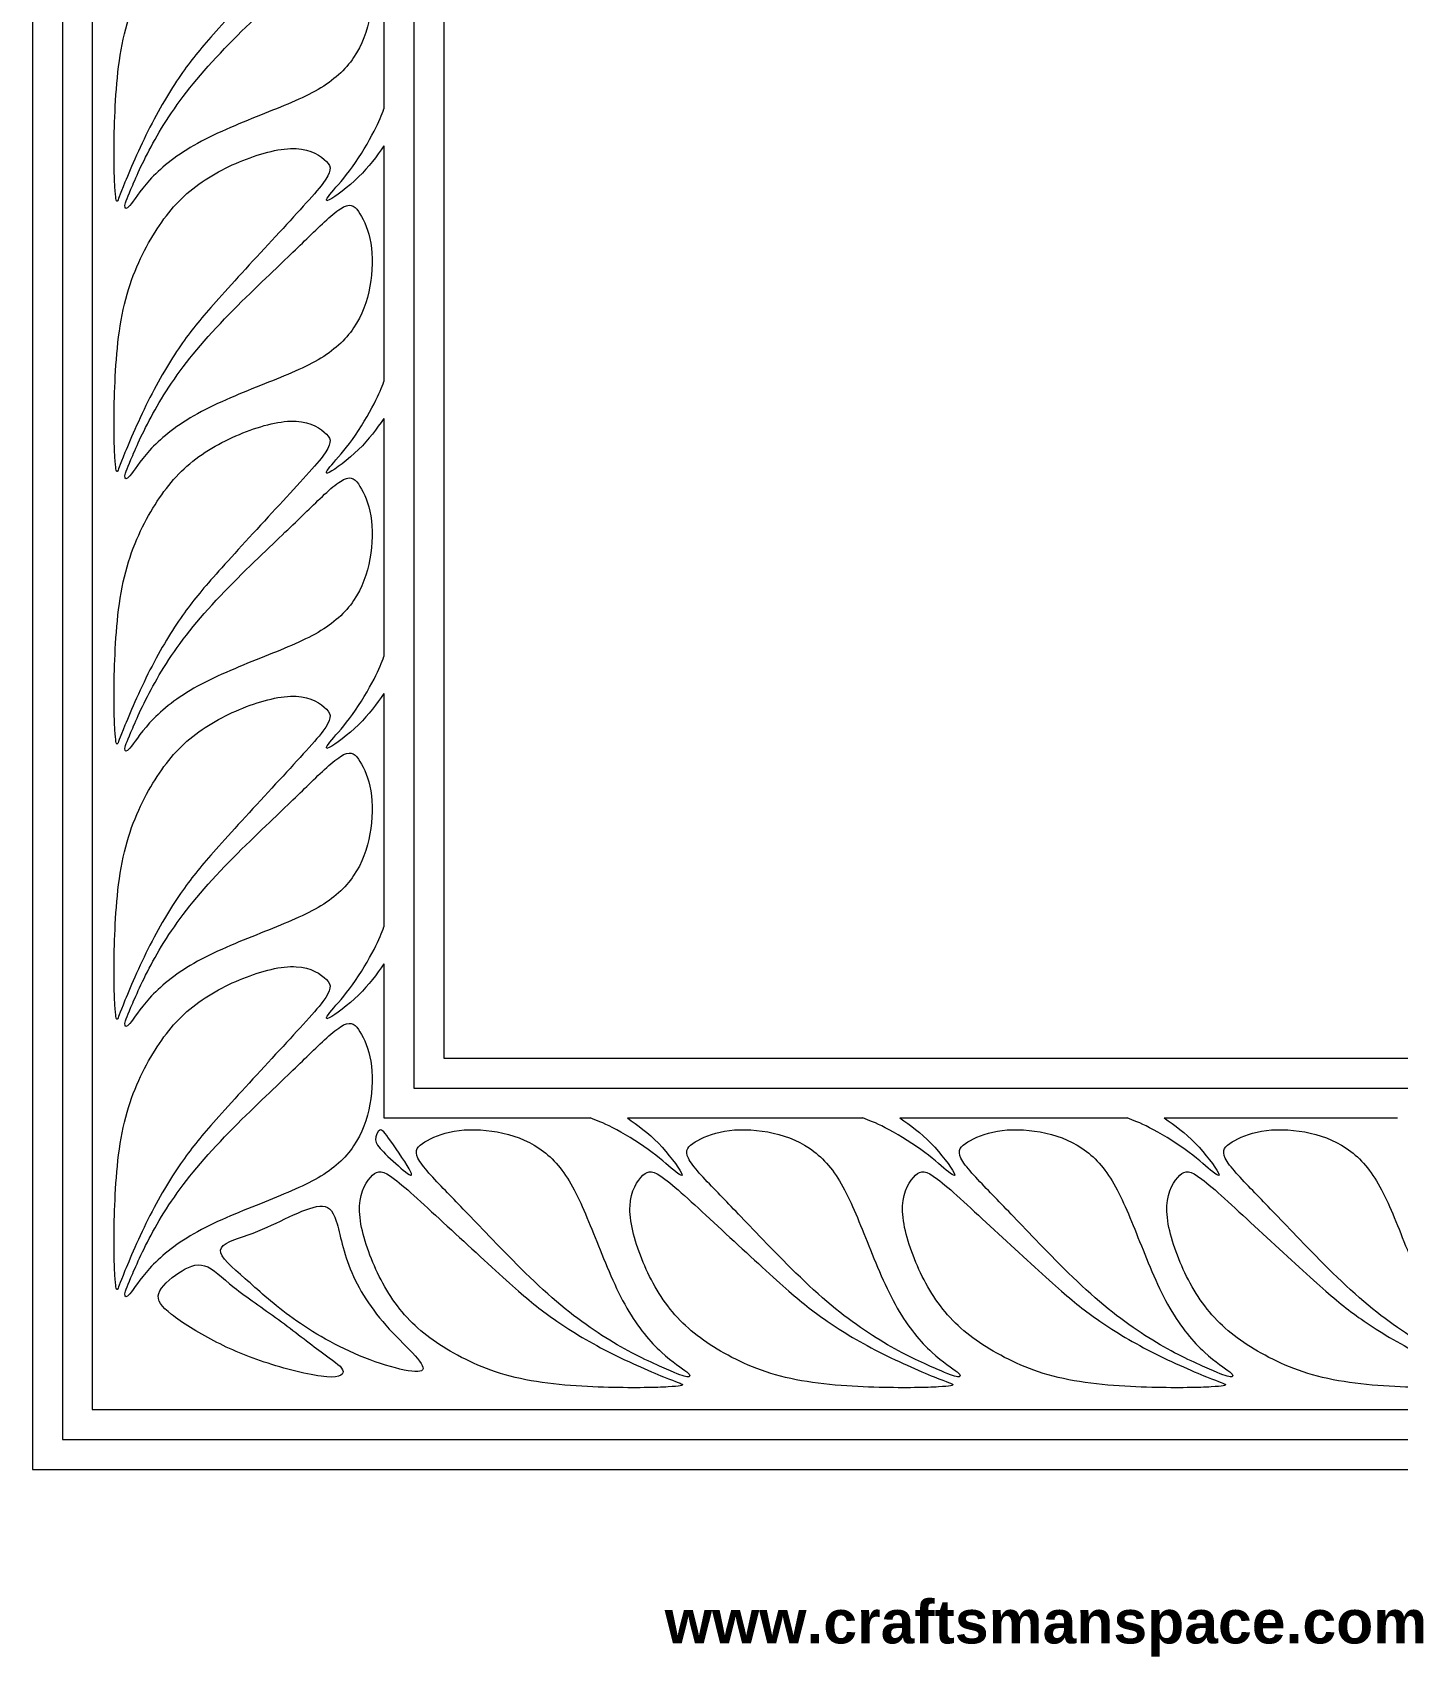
# Model space of a CAD drawing. Header units: millimetres. Extents: x -96 to 96, y -17 to 258.
# Drawn here: x -96.2 to 29.5, y -17 to 132.5 of the extents above; entities that cross this region are included whole.
import ezdxf

# ---------------------------------------------------------------- set-up
doc = ezdxf.new("R2010")
doc.units = ezdxf.units.MM
doc.header["$MEASUREMENT"] = 0
doc.layers.add('Layer 1', color=7, linetype='Continuous')

msp = doc.modelspace()

# ---------------------------------------------------------------- linework, layer by layer
at = {"layer": 'Layer 1', "lineweight": 20}
for points in [[(-96.15, 0.21), (95.84, 0.21), (95.84, 257.76), (-96.15, 257.76), (-96.15, 0.21)], [(-93.4, 2.96), (93.09, 2.96), (93.09, 255.01), (-93.4, 255.01), (-93.4, 2.96)], [(-90.65, 5.72), (90.34, 5.72), (90.34, 252.25), (-90.65, 252.25), (-90.65, 5.72)], [(-61.05, 35.31), (60.74, 35.31), (60.74, 222.66), (-61.05, 222.66), (-61.05, 35.31)], [(-58.3, 38.06), (57.99, 38.06), (57.99, 219.91), (-58.3, 219.91), (-58.3, 38.06)]]:
    msp.add_lwpolyline(points, close=True, dxfattribs=at)
for points, knots in [([(-79, 132.9), (-77.59, 134.47), (-75.6, 136.65), (-73.77, 138.62), (-73.77, 138.62), (-71.94, 140.6), (-70.26, 142.39), (-69.43, 143.49), (-69.43, 143.49), (-68.6, 144.58), (-68.61, 145), (-69.09, 145.51), (-69.09, 145.51), (-69.57, 146.02), (-70.52, 146.62), (-71.88, 146.7), (-71.88, 146.7), (-73.25, 146.77), (-75.03, 146.31), (-76.78, 145.61), (-76.78, 145.61), (-78.53, 144.91), (-80.24, 143.98), (-81.67, 142.78), (-81.67, 142.78), (-83.09, 141.59), (-84.23, 140.13), (-85.27, 138.35), (-85.27, 138.35), (-86.31, 136.57), (-87.24, 134.47), (-87.8, 131.89), (-87.8, 131.89), (-88.36, 129.31), (-88.54, 126.25), (-88.61, 123.77), (-88.61, 123.77), (-88.68, 121.29), (-88.63, 119.38), (-88.57, 118.29), (-88.57, 118.29), (-88.51, 117.2), (-88.43, 116.92), (-88.35, 116.97), (-88.35, 116.97), (-88.26, 117.03), (-88.17, 117.42), (-87.64, 118.72), (-87.64, 118.72), (-87.11, 120.01), (-86.15, 122.22), (-85.15, 124.15), (-85.15, 124.15), (-84.15, 126.08), (-83.1, 127.74), (-82.17, 129.05), (-82.17, 129.05), (-81.23, 130.36), (-80.41, 131.33), (-79, 132.9)], [0, 0, 0, 0, 0.0625, 0.0625, 0.0625, 0.0625, 0.125, 0.125, 0.125, 0.125, 0.1875, 0.1875, 0.1875, 0.1875, 0.25, 0.25, 0.25, 0.25, 0.3125, 0.3125, 0.3125, 0.3125, 0.375, 0.375, 0.375, 0.375, 0.4375, 0.4375, 0.4375, 0.4375, 0.5, 0.5, 0.5, 0.5, 0.5625, 0.5625, 0.5625, 0.5625, 0.625, 0.625, 0.625, 0.625, 0.6875, 0.6875, 0.6875, 0.6875, 0.75, 0.75, 0.75, 0.75, 0.8125, 0.8125, 0.8125, 0.8125, 0.875, 0.875, 0.875, 0.875, 1, 1, 1, 1]), ([(-74.35, 135.08), (-76.08, 133.43), (-78.47, 131.13), (-80.35, 128.98), (-80.35, 128.98), (-82.24, 126.82), (-83.63, 124.81), (-84.68, 122.98), (-84.68, 122.98), (-85.74, 121.16), (-86.47, 119.52), (-86.93, 118.44), (-86.93, 118.44), (-87.4, 117.37), (-87.61, 116.86), (-87.64, 116.56), (-87.64, 116.56), (-87.67, 116.26), (-87.52, 116.18), (-87.18, 116.58), (-87.18, 116.58), (-86.84, 116.99), (-86.31, 117.89), (-85.37, 118.91), (-85.37, 118.91), (-84.44, 119.93), (-83.1, 121.07), (-81.3, 122.1), (-81.3, 122.1), (-79.5, 123.13), (-77.23, 124.06), (-75.18, 124.88), (-75.18, 124.88), (-73.14, 125.7), (-71.32, 126.41), (-69.87, 127.25), (-69.87, 127.25), (-68.43, 128.09), (-67.36, 129.05), (-66.59, 130.19), (-66.59, 130.19), (-65.82, 131.33), (-65.34, 132.65), (-65.09, 134.02), (-65.09, 134.02), (-64.85, 135.39), (-64.82, 136.82), (-65.02, 137.98), (-65.02, 137.98), (-65.21, 139.15), (-65.62, 140.06), (-66.01, 140.69), (-66.01, 140.69), (-66.4, 141.33), (-66.76, 141.7), (-67.51, 141.33), (-67.51, 141.33), (-68.26, 140.95), (-69.4, 139.85), (-70.49, 138.79), (-70.49, 138.79), (-71.58, 137.74), (-72.63, 136.73), (-74.35, 135.08)], [0, 0, 0, 0, 0.058824, 0.058824, 0.058824, 0.058824, 0.117647, 0.117647, 0.117647, 0.117647, 0.176471, 0.176471, 0.176471, 0.176471, 0.235294, 0.235294, 0.235294, 0.235294, 0.294118, 0.294118, 0.294118, 0.294118, 0.352941, 0.352941, 0.352941, 0.352941, 0.411765, 0.411765, 0.411765, 0.411765, 0.470588, 0.470588, 0.470588, 0.470588, 0.529412, 0.529412, 0.529412, 0.529412, 0.588235, 0.588235, 0.588235, 0.588235, 0.647059, 0.647059, 0.647059, 0.647059, 0.705882, 0.705882, 0.705882, 0.705882, 0.764706, 0.764706, 0.764706, 0.764706, 0.823529, 0.823529, 0.823529, 0.823529, 0.882353, 0.882353, 0.882353, 0.882353, 1, 1, 1, 1]), ([(-63.81, 122.05), (-64.49, 121.09), (-65.17, 120.13), (-66.13, 119.2), (-66.13, 119.2), (-67.09, 118.26), (-68.33, 117.35), (-68.83, 117.09), (-68.83, 117.09), (-69.33, 116.83), (-69.08, 117.22), (-68.61, 117.79), (-68.61, 117.79), (-68.14, 118.36), (-67.43, 119.11), (-66.7, 120.14), (-66.7, 120.14), (-65.96, 121.16), (-65.2, 122.46), (-64.71, 123.4), (-64.71, 123.4), (-64.22, 124.33), (-64.02, 124.9), (-63.81, 125.47)], [0, 0, 0, 0, 0.142857, 0.142857, 0.142857, 0.142857, 0.285714, 0.285714, 0.285714, 0.285714, 0.428571, 0.428571, 0.428571, 0.428571, 0.571429, 0.571429, 0.571429, 0.571429, 0.714286, 0.714286, 0.714286, 0.714286, 1, 1, 1, 1]), ([(-79, 108.01), (-77.59, 109.58), (-75.6, 111.76), (-73.77, 113.73), (-73.77, 113.73), (-71.94, 115.71), (-70.26, 117.5), (-69.43, 118.6), (-69.43, 118.6), (-68.6, 119.69), (-68.61, 120.11), (-69.09, 120.62), (-69.09, 120.62), (-69.57, 121.13), (-70.52, 121.73), (-71.88, 121.81), (-71.88, 121.81), (-73.25, 121.88), (-75.03, 121.42), (-76.78, 120.72), (-76.78, 120.72), (-78.53, 120.02), (-80.24, 119.09), (-81.67, 117.89), (-81.67, 117.89), (-83.09, 116.7), (-84.23, 115.24), (-85.27, 113.46), (-85.27, 113.46), (-86.31, 111.68), (-87.24, 109.58), (-87.8, 107), (-87.8, 107), (-88.36, 104.42), (-88.54, 101.36), (-88.61, 98.88), (-88.61, 98.88), (-88.68, 96.4), (-88.63, 94.49), (-88.57, 93.4), (-88.57, 93.4), (-88.51, 92.31), (-88.43, 92.03), (-88.35, 92.08), (-88.35, 92.08), (-88.26, 92.14), (-88.17, 92.53), (-87.64, 93.83), (-87.64, 93.83), (-87.11, 95.12), (-86.15, 97.33), (-85.15, 99.26), (-85.15, 99.26), (-84.15, 101.19), (-83.1, 102.85), (-82.17, 104.16), (-82.17, 104.16), (-81.23, 105.47), (-80.41, 106.44), (-79, 108.01)], [0, 0, 0, 0, 0.0625, 0.0625, 0.0625, 0.0625, 0.125, 0.125, 0.125, 0.125, 0.1875, 0.1875, 0.1875, 0.1875, 0.25, 0.25, 0.25, 0.25, 0.3125, 0.3125, 0.3125, 0.3125, 0.375, 0.375, 0.375, 0.375, 0.4375, 0.4375, 0.4375, 0.4375, 0.5, 0.5, 0.5, 0.5, 0.5625, 0.5625, 0.5625, 0.5625, 0.625, 0.625, 0.625, 0.625, 0.6875, 0.6875, 0.6875, 0.6875, 0.75, 0.75, 0.75, 0.75, 0.8125, 0.8125, 0.8125, 0.8125, 0.875, 0.875, 0.875, 0.875, 1, 1, 1, 1]), ([(-74.35, 110.19), (-76.08, 108.54), (-78.47, 106.24), (-80.35, 104.09), (-80.35, 104.09), (-82.24, 101.93), (-83.63, 99.92), (-84.68, 98.09), (-84.68, 98.09), (-85.74, 96.27), (-86.47, 94.63), (-86.93, 93.55), (-86.93, 93.55), (-87.4, 92.48), (-87.61, 91.97), (-87.64, 91.67), (-87.64, 91.67), (-87.67, 91.37), (-87.52, 91.29), (-87.18, 91.69), (-87.18, 91.69), (-86.84, 92.1), (-86.31, 93), (-85.37, 94.02), (-85.37, 94.02), (-84.44, 95.04), (-83.1, 96.18), (-81.3, 97.21), (-81.3, 97.21), (-79.5, 98.24), (-77.23, 99.17), (-75.18, 99.99), (-75.18, 99.99), (-73.14, 100.81), (-71.32, 101.52), (-69.87, 102.36), (-69.87, 102.36), (-68.43, 103.2), (-67.36, 104.16), (-66.59, 105.3), (-66.59, 105.3), (-65.82, 106.44), (-65.34, 107.76), (-65.09, 109.13), (-65.09, 109.13), (-64.85, 110.51), (-64.82, 111.93), (-65.02, 113.09), (-65.02, 113.09), (-65.21, 114.26), (-65.62, 115.17), (-66.01, 115.8), (-66.01, 115.8), (-66.4, 116.44), (-66.76, 116.81), (-67.51, 116.44), (-67.51, 116.44), (-68.26, 116.07), (-69.4, 114.96), (-70.49, 113.9), (-70.49, 113.9), (-71.58, 112.85), (-72.63, 111.84), (-74.35, 110.19)], [0, 0, 0, 0, 0.058824, 0.058824, 0.058824, 0.058824, 0.117647, 0.117647, 0.117647, 0.117647, 0.176471, 0.176471, 0.176471, 0.176471, 0.235294, 0.235294, 0.235294, 0.235294, 0.294118, 0.294118, 0.294118, 0.294118, 0.352941, 0.352941, 0.352941, 0.352941, 0.411765, 0.411765, 0.411765, 0.411765, 0.470588, 0.470588, 0.470588, 0.470588, 0.529412, 0.529412, 0.529412, 0.529412, 0.588235, 0.588235, 0.588235, 0.588235, 0.647059, 0.647059, 0.647059, 0.647059, 0.705882, 0.705882, 0.705882, 0.705882, 0.764706, 0.764706, 0.764706, 0.764706, 0.823529, 0.823529, 0.823529, 0.823529, 0.882353, 0.882353, 0.882353, 0.882353, 1, 1, 1, 1]), ([(-63.81, 96.96), (-64.49, 96), (-65.17, 95.04), (-66.13, 94.1), (-66.13, 94.1), (-67.09, 93.17), (-68.33, 92.26), (-68.83, 92), (-68.83, 92), (-69.33, 91.74), (-69.08, 92.13), (-68.61, 92.7), (-68.61, 92.7), (-68.14, 93.27), (-67.43, 94.02), (-66.7, 95.04), (-66.7, 95.04), (-65.96, 96.07), (-65.2, 97.37), (-64.71, 98.3), (-64.71, 98.3), (-64.22, 99.24), (-64.02, 99.81), (-63.81, 100.38)], [0, 0, 0, 0, 0.142857, 0.142857, 0.142857, 0.142857, 0.285714, 0.285714, 0.285714, 0.285714, 0.428571, 0.428571, 0.428571, 0.428571, 0.571429, 0.571429, 0.571429, 0.571429, 0.714286, 0.714286, 0.714286, 0.714286, 1, 1, 1, 1]), ([(-79, 82.92), (-77.59, 84.49), (-75.6, 86.66), (-73.77, 88.64), (-73.77, 88.64), (-71.94, 90.62), (-70.26, 92.41), (-69.43, 93.5), (-69.43, 93.5), (-68.6, 94.6), (-68.61, 95.02), (-69.09, 95.52), (-69.09, 95.52), (-69.57, 96.03), (-70.52, 96.64), (-71.88, 96.71), (-71.88, 96.71), (-73.25, 96.79), (-75.03, 96.33), (-76.78, 95.63), (-76.78, 95.63), (-78.53, 94.93), (-80.24, 94), (-81.67, 92.8), (-81.67, 92.8), (-83.09, 91.6), (-84.23, 90.15), (-85.27, 88.37), (-85.27, 88.37), (-86.31, 86.59), (-87.24, 84.49), (-87.8, 81.91), (-87.8, 81.91), (-88.36, 79.33), (-88.54, 76.27), (-88.61, 73.79), (-88.61, 73.79), (-88.68, 71.31), (-88.63, 69.4), (-88.57, 68.31), (-88.57, 68.31), (-88.51, 67.22), (-88.43, 66.94), (-88.35, 66.99), (-88.35, 66.99), (-88.26, 67.05), (-88.17, 67.43), (-87.64, 68.73), (-87.64, 68.73), (-87.11, 70.03), (-86.15, 72.24), (-85.15, 74.17), (-85.15, 74.17), (-84.15, 76.1), (-83.1, 77.75), (-82.17, 79.06), (-82.17, 79.06), (-81.23, 80.37), (-80.41, 81.35), (-79, 82.92)], [0, 0, 0, 0, 0.0625, 0.0625, 0.0625, 0.0625, 0.125, 0.125, 0.125, 0.125, 0.1875, 0.1875, 0.1875, 0.1875, 0.25, 0.25, 0.25, 0.25, 0.3125, 0.3125, 0.3125, 0.3125, 0.375, 0.375, 0.375, 0.375, 0.4375, 0.4375, 0.4375, 0.4375, 0.5, 0.5, 0.5, 0.5, 0.5625, 0.5625, 0.5625, 0.5625, 0.625, 0.625, 0.625, 0.625, 0.6875, 0.6875, 0.6875, 0.6875, 0.75, 0.75, 0.75, 0.75, 0.8125, 0.8125, 0.8125, 0.8125, 0.875, 0.875, 0.875, 0.875, 1, 1, 1, 1]), ([(-74.35, 85.1), (-76.08, 83.45), (-78.47, 81.15), (-80.35, 79), (-80.35, 79), (-82.24, 76.84), (-83.63, 74.83), (-84.68, 73), (-84.68, 73), (-85.74, 71.17), (-86.47, 69.53), (-86.93, 68.46), (-86.93, 68.46), (-87.4, 67.39), (-87.61, 66.88), (-87.64, 66.58), (-87.64, 66.58), (-87.67, 66.28), (-87.52, 66.2), (-87.18, 66.6), (-87.18, 66.6), (-86.84, 67.01), (-86.31, 67.91), (-85.37, 68.93), (-85.37, 68.93), (-84.44, 69.95), (-83.1, 71.09), (-81.3, 72.12), (-81.3, 72.12), (-79.5, 73.15), (-77.23, 74.07), (-75.18, 74.89), (-75.18, 74.89), (-73.14, 75.71), (-71.32, 76.43), (-69.87, 77.27), (-69.87, 77.27), (-68.43, 78.1), (-67.36, 79.06), (-66.59, 80.2), (-66.59, 80.2), (-65.82, 81.35), (-65.34, 82.67), (-65.09, 84.04), (-65.09, 84.04), (-64.85, 85.41), (-64.82, 86.83), (-65.02, 88), (-65.02, 88), (-65.21, 89.16), (-65.62, 90.07), (-66.01, 90.71), (-66.01, 90.71), (-66.4, 91.35), (-66.76, 91.71), (-67.51, 91.34), (-67.51, 91.34), (-68.26, 90.97), (-69.4, 89.87), (-70.49, 88.81), (-70.49, 88.81), (-71.58, 87.76), (-72.63, 86.75), (-74.35, 85.1)], [0, 0, 0, 0, 0.058824, 0.058824, 0.058824, 0.058824, 0.117647, 0.117647, 0.117647, 0.117647, 0.176471, 0.176471, 0.176471, 0.176471, 0.235294, 0.235294, 0.235294, 0.235294, 0.294118, 0.294118, 0.294118, 0.294118, 0.352941, 0.352941, 0.352941, 0.352941, 0.411765, 0.411765, 0.411765, 0.411765, 0.470588, 0.470588, 0.470588, 0.470588, 0.529412, 0.529412, 0.529412, 0.529412, 0.588235, 0.588235, 0.588235, 0.588235, 0.647059, 0.647059, 0.647059, 0.647059, 0.705882, 0.705882, 0.705882, 0.705882, 0.764706, 0.764706, 0.764706, 0.764706, 0.823529, 0.823529, 0.823529, 0.823529, 0.882353, 0.882353, 0.882353, 0.882353, 1, 1, 1, 1]), ([(-63.81, 71.63), (-64.49, 70.67), (-65.17, 69.71), (-66.13, 68.77), (-66.13, 68.77), (-67.09, 67.84), (-68.33, 66.93), (-68.83, 66.67), (-68.83, 66.67), (-69.33, 66.41), (-69.08, 66.79), (-68.61, 67.36), (-68.61, 67.36), (-68.14, 67.94), (-67.43, 68.69), (-66.7, 69.71), (-66.7, 69.71), (-65.96, 70.74), (-65.2, 72.04), (-64.71, 72.97), (-64.71, 72.97), (-64.22, 73.91), (-64.02, 74.48), (-63.81, 75.05)], [0, 0, 0, 0, 0.142857, 0.142857, 0.142857, 0.142857, 0.285714, 0.285714, 0.285714, 0.285714, 0.428571, 0.428571, 0.428571, 0.428571, 0.571429, 0.571429, 0.571429, 0.571429, 0.714286, 0.714286, 0.714286, 0.714286, 1, 1, 1, 1]), ([(-79, 57.59), (-77.59, 59.16), (-75.6, 61.33), (-73.77, 63.31), (-73.77, 63.31), (-71.94, 65.29), (-70.26, 67.07), (-69.43, 68.17), (-69.43, 68.17), (-68.6, 69.27), (-68.61, 69.68), (-69.09, 70.19), (-69.09, 70.19), (-69.57, 70.7), (-70.52, 71.31), (-71.88, 71.38), (-71.88, 71.38), (-73.25, 71.46), (-75.03, 71), (-76.78, 70.3), (-76.78, 70.3), (-78.53, 69.6), (-80.24, 68.66), (-81.67, 67.47), (-81.67, 67.47), (-83.09, 66.27), (-84.23, 64.82), (-85.27, 63.04), (-85.27, 63.04), (-86.31, 61.26), (-87.24, 59.16), (-87.8, 56.58), (-87.8, 56.58), (-88.36, 54), (-88.54, 50.94), (-88.61, 48.46), (-88.61, 48.46), (-88.68, 45.98), (-88.63, 44.07), (-88.57, 42.98), (-88.57, 42.98), (-88.51, 41.88), (-88.43, 41.61), (-88.35, 41.66), (-88.35, 41.66), (-88.26, 41.71), (-88.17, 42.1), (-87.64, 43.4), (-87.64, 43.4), (-87.11, 44.7), (-86.15, 46.91), (-85.15, 48.84), (-85.15, 48.84), (-84.15, 50.77), (-83.1, 52.42), (-82.17, 53.73), (-82.17, 53.73), (-81.23, 55.04), (-80.41, 56.02), (-79, 57.59)], [0, 0, 0, 0, 0.0625, 0.0625, 0.0625, 0.0625, 0.125, 0.125, 0.125, 0.125, 0.1875, 0.1875, 0.1875, 0.1875, 0.25, 0.25, 0.25, 0.25, 0.3125, 0.3125, 0.3125, 0.3125, 0.375, 0.375, 0.375, 0.375, 0.4375, 0.4375, 0.4375, 0.4375, 0.5, 0.5, 0.5, 0.5, 0.5625, 0.5625, 0.5625, 0.5625, 0.625, 0.625, 0.625, 0.625, 0.6875, 0.6875, 0.6875, 0.6875, 0.75, 0.75, 0.75, 0.75, 0.8125, 0.8125, 0.8125, 0.8125, 0.875, 0.875, 0.875, 0.875, 1, 1, 1, 1]), ([(-74.35, 59.77), (-76.08, 58.12), (-78.47, 55.82), (-80.35, 53.67), (-80.35, 53.67), (-82.24, 51.51), (-83.63, 49.5), (-84.68, 47.67), (-84.68, 47.67), (-85.74, 45.84), (-86.47, 44.2), (-86.93, 43.13), (-86.93, 43.13), (-87.4, 42.05), (-87.61, 41.54), (-87.64, 41.25), (-87.64, 41.25), (-87.67, 40.95), (-87.52, 40.86), (-87.18, 41.27), (-87.18, 41.27), (-86.84, 41.68), (-86.31, 42.58), (-85.37, 43.6), (-85.37, 43.6), (-84.44, 44.62), (-83.1, 45.76), (-81.3, 46.79), (-81.3, 46.79), (-79.5, 47.82), (-77.23, 48.74), (-75.18, 49.56), (-75.18, 49.56), (-73.14, 50.38), (-71.32, 51.1), (-69.87, 51.94), (-69.87, 51.94), (-68.43, 52.77), (-67.36, 53.73), (-66.59, 54.87), (-66.59, 54.87), (-65.82, 56.01), (-65.34, 57.34), (-65.09, 58.71), (-65.09, 58.71), (-64.85, 60.08), (-64.82, 61.5), (-65.02, 62.67), (-65.02, 62.67), (-65.21, 63.83), (-65.62, 64.74), (-66.01, 65.38), (-66.01, 65.38), (-66.4, 66.02), (-66.76, 66.38), (-67.51, 66.01), (-67.51, 66.01), (-68.26, 65.64), (-69.4, 64.54), (-70.49, 63.48), (-70.49, 63.48), (-71.58, 62.42), (-72.63, 61.42), (-74.35, 59.77)], [0, 0, 0, 0, 0.058824, 0.058824, 0.058824, 0.058824, 0.117647, 0.117647, 0.117647, 0.117647, 0.176471, 0.176471, 0.176471, 0.176471, 0.235294, 0.235294, 0.235294, 0.235294, 0.294118, 0.294118, 0.294118, 0.294118, 0.352941, 0.352941, 0.352941, 0.352941, 0.411765, 0.411765, 0.411765, 0.411765, 0.470588, 0.470588, 0.470588, 0.470588, 0.529412, 0.529412, 0.529412, 0.529412, 0.588235, 0.588235, 0.588235, 0.588235, 0.647059, 0.647059, 0.647059, 0.647059, 0.705882, 0.705882, 0.705882, 0.705882, 0.764706, 0.764706, 0.764706, 0.764706, 0.823529, 0.823529, 0.823529, 0.823529, 0.882353, 0.882353, 0.882353, 0.882353, 1, 1, 1, 1]), ([(-63.81, 46.74), (-64.49, 45.78), (-65.17, 44.82), (-66.13, 43.88), (-66.13, 43.88), (-67.09, 42.95), (-68.33, 42.04), (-68.83, 41.78), (-68.83, 41.78), (-69.33, 41.52), (-69.08, 41.9), (-68.61, 42.48), (-68.61, 42.48), (-68.14, 43.05), (-67.43, 43.8), (-66.7, 44.82), (-66.7, 44.82), (-65.96, 45.85), (-65.2, 47.15), (-64.71, 48.08), (-64.71, 48.08), (-64.22, 49.02), (-64.02, 49.59), (-63.81, 50.16)], [0, 0, 0, 0, 0.142857, 0.142857, 0.142857, 0.142857, 0.285714, 0.285714, 0.285714, 0.285714, 0.428571, 0.428571, 0.428571, 0.428571, 0.571429, 0.571429, 0.571429, 0.571429, 0.714286, 0.714286, 0.714286, 0.714286, 1, 1, 1, 1]), ([(-79, 32.7), (-77.59, 34.27), (-75.6, 36.44), (-73.77, 38.42), (-73.77, 38.42), (-71.94, 40.4), (-70.26, 42.18), (-69.43, 43.28), (-69.43, 43.28), (-68.6, 44.38), (-68.61, 44.79), (-69.09, 45.3), (-69.09, 45.3), (-69.57, 45.81), (-70.52, 46.42), (-71.88, 46.49), (-71.88, 46.49), (-73.25, 46.57), (-75.03, 46.11), (-76.78, 45.41), (-76.78, 45.41), (-78.53, 44.71), (-80.24, 43.77), (-81.67, 42.58), (-81.67, 42.58), (-83.09, 41.38), (-84.23, 39.93), (-85.27, 38.15), (-85.27, 38.15), (-86.31, 36.37), (-87.24, 34.27), (-87.8, 31.69), (-87.8, 31.69), (-88.36, 29.11), (-88.54, 26.05), (-88.61, 23.57), (-88.61, 23.57), (-88.68, 21.09), (-88.63, 19.18), (-88.57, 18.09), (-88.57, 18.09), (-88.51, 17), (-88.43, 16.72), (-88.35, 16.77), (-88.35, 16.77), (-88.26, 16.82), (-88.17, 17.21), (-87.64, 18.51), (-87.64, 18.51), (-87.11, 19.81), (-86.15, 22.02), (-85.15, 23.95), (-85.15, 23.95), (-84.15, 25.88), (-83.1, 27.53), (-82.17, 28.84), (-82.17, 28.84), (-81.23, 30.15), (-80.41, 31.13), (-79, 32.7)], [0, 0, 0, 0, 0.0625, 0.0625, 0.0625, 0.0625, 0.125, 0.125, 0.125, 0.125, 0.1875, 0.1875, 0.1875, 0.1875, 0.25, 0.25, 0.25, 0.25, 0.3125, 0.3125, 0.3125, 0.3125, 0.375, 0.375, 0.375, 0.375, 0.4375, 0.4375, 0.4375, 0.4375, 0.5, 0.5, 0.5, 0.5, 0.5625, 0.5625, 0.5625, 0.5625, 0.625, 0.625, 0.625, 0.625, 0.6875, 0.6875, 0.6875, 0.6875, 0.75, 0.75, 0.75, 0.75, 0.8125, 0.8125, 0.8125, 0.8125, 0.875, 0.875, 0.875, 0.875, 1, 1, 1, 1]), ([(-63.81, 46.74), (-63.81, 46.74), (-63.81, 32.56), (-63.81, 32.56), (-63.81, 32.56), (-63.81, 32.56), (-44.82, 32.56), (-44.82, 32.56)], [0, 0, 0, 0, 0.333333, 0.333333, 0.333333, 0.333333, 1, 1, 1, 1]), ([(-74.35, 34.88), (-76.08, 33.23), (-78.47, 30.93), (-80.35, 28.78), (-80.35, 28.78), (-82.24, 26.62), (-83.63, 24.61), (-84.68, 22.78), (-84.68, 22.78), (-85.74, 20.95), (-86.47, 19.31), (-86.93, 18.24), (-86.93, 18.24), (-87.4, 17.16), (-87.61, 16.66), (-87.64, 16.36), (-87.64, 16.36), (-87.67, 16.06), (-87.52, 15.98), (-87.18, 16.38), (-87.18, 16.38), (-86.84, 16.79), (-86.31, 17.69), (-85.37, 18.71), (-85.37, 18.71), (-84.44, 19.73), (-83.1, 20.87), (-81.3, 21.9), (-81.3, 21.9), (-79.5, 22.93), (-77.23, 23.85), (-75.18, 24.67), (-75.18, 24.67), (-73.14, 25.49), (-71.32, 26.21), (-69.87, 27.05), (-69.87, 27.05), (-68.43, 27.88), (-67.36, 28.84), (-66.59, 29.98), (-66.59, 29.98), (-65.82, 31.13), (-65.34, 32.45), (-65.09, 33.82), (-65.09, 33.82), (-64.85, 35.19), (-64.82, 36.61), (-65.02, 37.78), (-65.02, 37.78), (-65.21, 38.94), (-65.62, 39.85), (-66.01, 40.49), (-66.01, 40.49), (-66.4, 41.13), (-66.76, 41.49), (-67.51, 41.12), (-67.51, 41.12), (-68.26, 40.75), (-69.4, 39.65), (-70.49, 38.59), (-70.49, 38.59), (-71.58, 37.53), (-72.63, 36.53), (-74.35, 34.88)], [0, 0, 0, 0, 0.058824, 0.058824, 0.058824, 0.058824, 0.117647, 0.117647, 0.117647, 0.117647, 0.176471, 0.176471, 0.176471, 0.176471, 0.235294, 0.235294, 0.235294, 0.235294, 0.294118, 0.294118, 0.294118, 0.294118, 0.352941, 0.352941, 0.352941, 0.352941, 0.411765, 0.411765, 0.411765, 0.411765, 0.470588, 0.470588, 0.470588, 0.470588, 0.529412, 0.529412, 0.529412, 0.529412, 0.588235, 0.588235, 0.588235, 0.588235, 0.647059, 0.647059, 0.647059, 0.647059, 0.705882, 0.705882, 0.705882, 0.705882, 0.764706, 0.764706, 0.764706, 0.764706, 0.823529, 0.823529, 0.823529, 0.823529, 0.882353, 0.882353, 0.882353, 0.882353, 1, 1, 1, 1]), ([(-64.58, 30.56), (-64.6, 30.92), (-64.4, 31.35), (-64.19, 31.44), (-64.19, 31.44), (-63.98, 31.52), (-63.76, 31.25), (-63.17, 30.42), (-63.17, 30.42), (-62.58, 29.59), (-61.63, 28.19), (-61.35, 27.62), (-61.35, 27.62), (-61.06, 27.04), (-61.45, 27.28), (-62.02, 27.76), (-62.02, 27.76), (-62.59, 28.23), (-63.35, 28.93), (-63.84, 29.43), (-63.84, 29.43), (-64.33, 29.92), (-64.56, 30.21), (-64.58, 30.56)], [0, 0, 0, 0, 0.142857, 0.142857, 0.142857, 0.142857, 0.285714, 0.285714, 0.285714, 0.285714, 0.428571, 0.428571, 0.428571, 0.428571, 0.571429, 0.571429, 0.571429, 0.571429, 0.714286, 0.714286, 0.714286, 0.714286, 1, 1, 1, 1]), ([(-54.42, 22.01), (-52.77, 20.29), (-50.48, 17.9), (-48.32, 16.01), (-48.32, 16.01), (-46.17, 14.12), (-44.15, 12.74), (-42.33, 11.68), (-42.33, 11.68), (-40.5, 10.63), (-38.86, 9.9), (-37.79, 9.43), (-37.79, 9.43), (-36.71, 8.96), (-36.2, 8.76), (-35.91, 8.73), (-35.91, 8.73), (-35.61, 8.7), (-35.52, 8.84), (-35.93, 9.18), (-35.93, 9.18), (-36.34, 9.52), (-37.24, 10.06), (-38.26, 10.99), (-38.26, 10.99), (-39.27, 11.93), (-40.42, 13.26), (-41.45, 15.06), (-41.45, 15.06), (-42.48, 16.87), (-43.4, 19.14), (-44.22, 21.18), (-44.22, 21.18), (-45.04, 23.23), (-45.76, 25.05), (-46.59, 26.49), (-46.59, 26.49), (-47.43, 27.94), (-48.39, 29.01), (-49.53, 29.78), (-49.53, 29.78), (-50.67, 30.55), (-52, 31.02), (-53.37, 31.27), (-53.37, 31.27), (-54.74, 31.52), (-56.16, 31.54), (-57.33, 31.35), (-57.33, 31.35), (-58.49, 31.15), (-59.4, 30.74), (-60.04, 30.35), (-60.04, 30.35), (-60.68, 29.96), (-61.04, 29.6), (-60.67, 28.85), (-60.67, 28.85), (-60.3, 28.1), (-59.2, 26.97), (-58.14, 25.87), (-58.14, 25.87), (-57.08, 24.78), (-56.08, 23.73), (-54.42, 22.01)], [0, 0, 0, 0, 0.058824, 0.058824, 0.058824, 0.058824, 0.117647, 0.117647, 0.117647, 0.117647, 0.176471, 0.176471, 0.176471, 0.176471, 0.235294, 0.235294, 0.235294, 0.235294, 0.294118, 0.294118, 0.294118, 0.294118, 0.352941, 0.352941, 0.352941, 0.352941, 0.411765, 0.411765, 0.411765, 0.411765, 0.470588, 0.470588, 0.470588, 0.470588, 0.529412, 0.529412, 0.529412, 0.529412, 0.588235, 0.588235, 0.588235, 0.588235, 0.647059, 0.647059, 0.647059, 0.647059, 0.705882, 0.705882, 0.705882, 0.705882, 0.764706, 0.764706, 0.764706, 0.764706, 0.823529, 0.823529, 0.823529, 0.823529, 0.882353, 0.882353, 0.882353, 0.882353, 1, 1, 1, 1]), ([(-41.39, 32.56), (-40.44, 31.88), (-39.48, 31.19), (-38.54, 30.23), (-38.54, 30.23), (-37.61, 29.27), (-36.7, 28.03), (-36.44, 27.54), (-36.44, 27.54), (-36.17, 27.04), (-36.56, 27.28), (-37.13, 27.76), (-37.13, 27.76), (-37.7, 28.23), (-38.46, 28.93), (-39.48, 29.67), (-39.48, 29.67), (-40.51, 30.4), (-41.81, 31.17), (-42.74, 31.65), (-42.74, 31.65), (-43.68, 32.14), (-44.25, 32.35), (-44.82, 32.56)], [0, 0, 0, 0, 0.142857, 0.142857, 0.142857, 0.142857, 0.285714, 0.285714, 0.285714, 0.285714, 0.428571, 0.428571, 0.428571, 0.428571, 0.571429, 0.571429, 0.571429, 0.571429, 0.714286, 0.714286, 0.714286, 0.714286, 1, 1, 1, 1]), ([(-29.54, 22.01), (-27.88, 20.29), (-25.59, 17.9), (-23.44, 16.01), (-23.44, 16.01), (-21.28, 14.12), (-19.27, 12.74), (-17.44, 11.68), (-17.44, 11.68), (-15.61, 10.63), (-13.97, 9.9), (-12.9, 9.43), (-12.9, 9.43), (-11.82, 8.96), (-11.31, 8.76), (-11.02, 8.73), (-11.02, 8.73), (-10.72, 8.7), (-10.63, 8.84), (-11.04, 9.18), (-11.04, 9.18), (-11.45, 9.52), (-12.35, 10.06), (-13.37, 10.99), (-13.37, 10.99), (-14.39, 11.93), (-15.53, 13.26), (-16.56, 15.06), (-16.56, 15.06), (-17.59, 16.87), (-18.51, 19.14), (-19.33, 21.18), (-19.33, 21.18), (-20.15, 23.23), (-20.87, 25.05), (-21.71, 26.49), (-21.71, 26.49), (-22.54, 27.94), (-23.5, 29.01), (-24.64, 29.78), (-24.64, 29.78), (-25.78, 30.55), (-27.11, 31.02), (-28.48, 31.27), (-28.48, 31.27), (-29.85, 31.52), (-31.27, 31.54), (-32.44, 31.35), (-32.44, 31.35), (-33.6, 31.15), (-34.51, 30.74), (-35.15, 30.35), (-35.15, 30.35), (-35.79, 29.96), (-36.15, 29.6), (-35.78, 28.85), (-35.78, 28.85), (-35.41, 28.1), (-34.31, 26.97), (-33.25, 25.87), (-33.25, 25.87), (-32.19, 24.78), (-31.19, 23.73), (-29.54, 22.01)], [0, 0, 0, 0, 0.058824, 0.058824, 0.058824, 0.058824, 0.117647, 0.117647, 0.117647, 0.117647, 0.176471, 0.176471, 0.176471, 0.176471, 0.235294, 0.235294, 0.235294, 0.235294, 0.294118, 0.294118, 0.294118, 0.294118, 0.352941, 0.352941, 0.352941, 0.352941, 0.411765, 0.411765, 0.411765, 0.411765, 0.470588, 0.470588, 0.470588, 0.470588, 0.529412, 0.529412, 0.529412, 0.529412, 0.588235, 0.588235, 0.588235, 0.588235, 0.647059, 0.647059, 0.647059, 0.647059, 0.705882, 0.705882, 0.705882, 0.705882, 0.764706, 0.764706, 0.764706, 0.764706, 0.823529, 0.823529, 0.823529, 0.823529, 0.882353, 0.882353, 0.882353, 0.882353, 1, 1, 1, 1]), ([(-16.3, 32.56), (-15.34, 31.88), (-14.38, 31.19), (-13.45, 30.23), (-13.45, 30.23), (-12.51, 29.27), (-11.6, 28.03), (-11.34, 27.54), (-11.34, 27.54), (-11.08, 27.04), (-11.47, 27.28), (-12.04, 27.76), (-12.04, 27.76), (-12.61, 28.23), (-13.36, 28.93), (-14.39, 29.67), (-14.39, 29.67), (-15.42, 30.4), (-16.72, 31.17), (-17.65, 31.65), (-17.65, 31.65), (-18.58, 32.14), (-19.16, 32.35), (-19.73, 32.56)], [0, 0, 0, 0, 0.142857, 0.142857, 0.142857, 0.142857, 0.285714, 0.285714, 0.285714, 0.285714, 0.428571, 0.428571, 0.428571, 0.428571, 0.571429, 0.571429, 0.571429, 0.571429, 0.714286, 0.714286, 0.714286, 0.714286, 1, 1, 1, 1]), ([(-4.44, 22.01), (-2.79, 20.29), (-0.5, 17.9), (1.66, 16.01), (1.66, 16.01), (3.81, 14.12), (5.83, 12.74), (7.65, 11.68), (7.65, 11.68), (9.48, 10.63), (11.12, 9.9), (12.19, 9.43), (12.19, 9.43), (13.27, 8.96), (13.78, 8.76), (14.08, 8.73), (14.08, 8.73), (14.37, 8.7), (14.46, 8.84), (14.05, 9.18), (14.05, 9.18), (13.65, 9.52), (12.75, 10.06), (11.73, 10.99), (11.73, 10.99), (10.71, 11.93), (9.57, 13.26), (8.53, 15.06), (8.53, 15.06), (7.5, 16.87), (6.58, 19.14), (5.76, 21.18), (5.76, 21.18), (4.94, 23.23), (4.22, 25.05), (3.39, 26.49), (3.39, 26.49), (2.55, 27.94), (1.59, 29.01), (0.45, 29.78), (0.45, 29.78), (-0.69, 30.55), (-2.01, 31.02), (-3.39, 31.27), (-3.39, 31.27), (-4.76, 31.52), (-6.18, 31.54), (-7.34, 31.35), (-7.34, 31.35), (-8.51, 31.15), (-9.42, 30.74), (-10.06, 30.35), (-10.06, 30.35), (-10.69, 29.96), (-11.06, 29.6), (-10.69, 28.85), (-10.69, 28.85), (-10.32, 28.1), (-9.21, 26.97), (-8.16, 25.87), (-8.16, 25.87), (-7.1, 24.78), (-6.09, 23.73), (-4.44, 22.01)], [0, 0, 0, 0, 0.058824, 0.058824, 0.058824, 0.058824, 0.117647, 0.117647, 0.117647, 0.117647, 0.176471, 0.176471, 0.176471, 0.176471, 0.235294, 0.235294, 0.235294, 0.235294, 0.294118, 0.294118, 0.294118, 0.294118, 0.352941, 0.352941, 0.352941, 0.352941, 0.411765, 0.411765, 0.411765, 0.411765, 0.470588, 0.470588, 0.470588, 0.470588, 0.529412, 0.529412, 0.529412, 0.529412, 0.588235, 0.588235, 0.588235, 0.588235, 0.647059, 0.647059, 0.647059, 0.647059, 0.705882, 0.705882, 0.705882, 0.705882, 0.764706, 0.764706, 0.764706, 0.764706, 0.823529, 0.823529, 0.823529, 0.823529, 0.882353, 0.882353, 0.882353, 0.882353, 1, 1, 1, 1]), ([(8.03, 32.56), (8.99, 31.88), (9.95, 31.19), (10.88, 30.23), (10.88, 30.23), (11.82, 29.27), (12.73, 28.03), (12.99, 27.54), (12.99, 27.54), (13.25, 27.04), (12.86, 27.28), (12.29, 27.76), (12.29, 27.76), (11.72, 28.23), (10.97, 28.93), (9.94, 29.67), (9.94, 29.67), (8.92, 30.4), (7.62, 31.17), (6.68, 31.65), (6.68, 31.65), (5.75, 32.14), (5.18, 32.35), (4.61, 32.56)], [0, 0, 0, 0, 0.142857, 0.142857, 0.142857, 0.142857, 0.285714, 0.285714, 0.285714, 0.285714, 0.428571, 0.428571, 0.428571, 0.428571, 0.571429, 0.571429, 0.571429, 0.571429, 0.714286, 0.714286, 0.714286, 0.714286, 1, 1, 1, 1]), ([(19.89, 22.01), (21.54, 20.29), (23.83, 17.9), (25.99, 16.01), (25.99, 16.01), (28.14, 14.12), (30.16, 12.74), (31.99, 11.68), (31.99, 11.68), (33.81, 10.63), (35.45, 9.9), (36.53, 9.43), (36.53, 9.43), (37.6, 8.96), (38.11, 8.76), (38.41, 8.73), (38.41, 8.73), (38.71, 8.7), (38.79, 8.84), (38.38, 9.18), (38.38, 9.18), (37.98, 9.52), (37.08, 10.06), (36.06, 10.99), (36.06, 10.99), (35.04, 11.93), (33.9, 13.26), (32.87, 15.06), (32.87, 15.06), (31.83, 16.87), (30.91, 19.14), (30.09, 21.18), (30.09, 21.18), (29.27, 23.23), (28.56, 25.05), (27.72, 26.49), (27.72, 26.49), (26.88, 27.94), (25.92, 29.01), (24.78, 29.78), (24.78, 29.78), (23.64, 30.55), (22.32, 31.02), (20.95, 31.27), (20.95, 31.27), (19.57, 31.52), (18.15, 31.54), (16.99, 31.35), (16.99, 31.35), (15.82, 31.15), (14.91, 30.74), (14.28, 30.35), (14.28, 30.35), (13.64, 29.96), (13.27, 29.6), (13.64, 28.85), (13.64, 28.85), (14.01, 28.1), (15.12, 26.97), (16.17, 25.87), (16.17, 25.87), (17.23, 24.78), (18.24, 23.73), (19.89, 22.01)], [0, 0, 0, 0, 0.058824, 0.058824, 0.058824, 0.058824, 0.117647, 0.117647, 0.117647, 0.117647, 0.176471, 0.176471, 0.176471, 0.176471, 0.235294, 0.235294, 0.235294, 0.235294, 0.294118, 0.294118, 0.294118, 0.294118, 0.352941, 0.352941, 0.352941, 0.352941, 0.411765, 0.411765, 0.411765, 0.411765, 0.470588, 0.470588, 0.470588, 0.470588, 0.529412, 0.529412, 0.529412, 0.529412, 0.588235, 0.588235, 0.588235, 0.588235, 0.647059, 0.647059, 0.647059, 0.647059, 0.705882, 0.705882, 0.705882, 0.705882, 0.764706, 0.764706, 0.764706, 0.764706, 0.823529, 0.823529, 0.823529, 0.823529, 0.882353, 0.882353, 0.882353, 0.882353, 1, 1, 1, 1]), ([(-52.25, 17.36), (-53.82, 18.77), (-55.99, 20.76), (-57.97, 22.6), (-57.97, 22.6), (-59.95, 24.43), (-61.73, 26.1), (-62.83, 26.94), (-62.83, 26.94), (-63.93, 27.77), (-64.34, 27.76), (-64.85, 27.28), (-64.85, 27.28), (-65.36, 26.8), (-65.97, 25.85), (-66.04, 24.48), (-66.04, 24.48), (-66.12, 23.12), (-65.65, 21.33), (-64.96, 19.59), (-64.96, 19.59), (-64.26, 17.84), (-63.32, 16.13), (-62.13, 14.7), (-62.13, 14.7), (-60.93, 13.27), (-59.47, 12.13), (-57.7, 11.09), (-57.7, 11.09), (-55.92, 10.06), (-53.82, 9.12), (-51.24, 8.56), (-51.24, 8.56), (-48.66, 8), (-45.6, 7.82), (-43.12, 7.76), (-43.12, 7.76), (-40.63, 7.69), (-38.73, 7.74), (-37.64, 7.8), (-37.64, 7.8), (-36.54, 7.86), (-36.26, 7.93), (-36.32, 8.02), (-36.32, 8.02), (-36.37, 8.1), (-36.76, 8.2), (-38.06, 8.73), (-38.06, 8.73), (-39.36, 9.25), (-41.57, 10.21), (-43.5, 11.22), (-43.5, 11.22), (-45.43, 12.22), (-47.08, 13.26), (-48.39, 14.2), (-48.39, 14.2), (-49.7, 15.13), (-50.67, 15.96), (-52.25, 17.36)], [0, 0, 0, 0, 0.0625, 0.0625, 0.0625, 0.0625, 0.125, 0.125, 0.125, 0.125, 0.1875, 0.1875, 0.1875, 0.1875, 0.25, 0.25, 0.25, 0.25, 0.3125, 0.3125, 0.3125, 0.3125, 0.375, 0.375, 0.375, 0.375, 0.4375, 0.4375, 0.4375, 0.4375, 0.5, 0.5, 0.5, 0.5, 0.5625, 0.5625, 0.5625, 0.5625, 0.625, 0.625, 0.625, 0.625, 0.6875, 0.6875, 0.6875, 0.6875, 0.75, 0.75, 0.75, 0.75, 0.8125, 0.8125, 0.8125, 0.8125, 0.875, 0.875, 0.875, 0.875, 1, 1, 1, 1]), ([(-27.36, 17.36), (-28.93, 18.77), (-31.1, 20.76), (-33.08, 22.6), (-33.08, 22.6), (-35.06, 24.43), (-36.84, 26.1), (-37.94, 26.94), (-37.94, 26.94), (-39.04, 27.77), (-39.45, 27.76), (-39.96, 27.28), (-39.96, 27.28), (-40.47, 26.8), (-41.08, 25.85), (-41.15, 24.48), (-41.15, 24.48), (-41.23, 23.12), (-40.76, 21.33), (-40.07, 19.59), (-40.07, 19.59), (-39.37, 17.84), (-38.43, 16.13), (-37.24, 14.7), (-37.24, 14.7), (-36.04, 13.27), (-34.59, 12.13), (-32.81, 11.09), (-32.81, 11.09), (-31.03, 10.06), (-28.93, 9.12), (-26.35, 8.56), (-26.35, 8.56), (-23.77, 8), (-20.71, 7.82), (-18.23, 7.76), (-18.23, 7.76), (-15.74, 7.69), (-13.84, 7.74), (-12.75, 7.8), (-12.75, 7.8), (-11.65, 7.86), (-11.37, 7.93), (-11.43, 8.02), (-11.43, 8.02), (-11.48, 8.1), (-11.87, 8.2), (-13.17, 8.73), (-13.17, 8.73), (-14.47, 9.25), (-16.68, 10.21), (-18.61, 11.22), (-18.61, 11.22), (-20.54, 12.22), (-22.19, 13.26), (-23.5, 14.2), (-23.5, 14.2), (-24.81, 15.13), (-25.78, 15.96), (-27.36, 17.36)], [0, 0, 0, 0, 0.0625, 0.0625, 0.0625, 0.0625, 0.125, 0.125, 0.125, 0.125, 0.1875, 0.1875, 0.1875, 0.1875, 0.25, 0.25, 0.25, 0.25, 0.3125, 0.3125, 0.3125, 0.3125, 0.375, 0.375, 0.375, 0.375, 0.4375, 0.4375, 0.4375, 0.4375, 0.5, 0.5, 0.5, 0.5, 0.5625, 0.5625, 0.5625, 0.5625, 0.625, 0.625, 0.625, 0.625, 0.6875, 0.6875, 0.6875, 0.6875, 0.75, 0.75, 0.75, 0.75, 0.8125, 0.8125, 0.8125, 0.8125, 0.875, 0.875, 0.875, 0.875, 1, 1, 1, 1]), ([(-2.26, 17.36), (-3.84, 18.77), (-6.01, 20.76), (-7.99, 22.6), (-7.99, 22.6), (-9.97, 24.43), (-11.75, 26.1), (-12.85, 26.94), (-12.85, 26.94), (-13.95, 27.77), (-14.36, 27.76), (-14.87, 27.28), (-14.87, 27.28), (-15.38, 26.8), (-15.99, 25.85), (-16.06, 24.48), (-16.06, 24.48), (-16.13, 23.12), (-15.67, 21.33), (-14.97, 19.59), (-14.97, 19.59), (-14.28, 17.84), (-13.34, 16.13), (-12.15, 14.7), (-12.15, 14.7), (-10.95, 13.27), (-9.49, 12.13), (-7.71, 11.09), (-7.71, 11.09), (-5.94, 10.06), (-3.84, 9.12), (-1.26, 8.56), (-1.26, 8.56), (1.32, 8), (4.38, 7.82), (6.87, 7.76), (6.87, 7.76), (9.35, 7.69), (11.25, 7.74), (12.35, 7.8), (12.35, 7.8), (13.44, 7.86), (13.72, 7.93), (13.66, 8.02), (13.66, 8.02), (13.61, 8.1), (13.22, 8.2), (11.92, 8.73), (11.92, 8.73), (10.62, 9.25), (8.41, 10.21), (6.48, 11.22), (6.48, 11.22), (4.55, 12.22), (2.9, 13.26), (1.59, 14.2), (1.59, 14.2), (0.28, 15.13), (-0.69, 15.96), (-2.26, 17.36)], [0, 0, 0, 0, 0.0625, 0.0625, 0.0625, 0.0625, 0.125, 0.125, 0.125, 0.125, 0.1875, 0.1875, 0.1875, 0.1875, 0.25, 0.25, 0.25, 0.25, 0.3125, 0.3125, 0.3125, 0.3125, 0.375, 0.375, 0.375, 0.375, 0.4375, 0.4375, 0.4375, 0.4375, 0.5, 0.5, 0.5, 0.5, 0.5625, 0.5625, 0.5625, 0.5625, 0.625, 0.625, 0.625, 0.625, 0.6875, 0.6875, 0.6875, 0.6875, 0.75, 0.75, 0.75, 0.75, 0.8125, 0.8125, 0.8125, 0.8125, 0.875, 0.875, 0.875, 0.875, 1, 1, 1, 1]), ([(22.07, 17.36), (20.5, 18.77), (18.32, 20.76), (16.34, 22.6), (16.34, 22.6), (14.37, 24.43), (12.58, 26.1), (11.48, 26.94), (11.48, 26.94), (10.38, 27.77), (9.97, 27.76), (9.46, 27.28), (9.46, 27.28), (8.95, 26.8), (8.34, 25.85), (8.27, 24.48), (8.27, 24.48), (8.2, 23.12), (8.66, 21.33), (9.36, 19.59), (9.36, 19.59), (10.06, 17.84), (10.99, 16.13), (12.19, 14.7), (12.19, 14.7), (13.38, 13.27), (14.84, 12.13), (16.62, 11.09), (16.62, 11.09), (18.4, 10.06), (20.5, 9.12), (23.08, 8.56), (23.08, 8.56), (25.66, 8), (28.71, 7.82), (31.2, 7.76), (31.2, 7.76), (33.68, 7.69), (35.59, 7.74), (36.68, 7.8), (36.68, 7.8), (37.77, 7.86), (38.05, 7.93), (38, 8.02), (38, 8.02), (37.94, 8.1), (37.55, 8.2), (36.25, 8.73), (36.25, 8.73), (34.95, 9.25), (32.75, 10.21), (30.82, 11.22), (30.82, 11.22), (28.88, 12.22), (27.23, 13.26), (25.92, 14.2), (25.92, 14.2), (24.61, 15.13), (23.64, 15.96), (22.07, 17.36)], [0, 0, 0, 0, 0.0625, 0.0625, 0.0625, 0.0625, 0.125, 0.125, 0.125, 0.125, 0.1875, 0.1875, 0.1875, 0.1875, 0.25, 0.25, 0.25, 0.25, 0.3125, 0.3125, 0.3125, 0.3125, 0.375, 0.375, 0.375, 0.375, 0.4375, 0.4375, 0.4375, 0.4375, 0.5, 0.5, 0.5, 0.5, 0.5625, 0.5625, 0.5625, 0.5625, 0.625, 0.625, 0.625, 0.625, 0.6875, 0.6875, 0.6875, 0.6875, 0.75, 0.75, 0.75, 0.75, 0.8125, 0.8125, 0.8125, 0.8125, 0.875, 0.875, 0.875, 0.875, 1, 1, 1, 1]), ([(-76.57, 17.76), (-75.39, 16.73), (-74.19, 15.59), (-72.49, 14.34), (-72.49, 14.34), (-70.79, 13.09), (-68.59, 11.73), (-66.05, 10.67), (-66.05, 10.67), (-63.5, 9.62), (-60.61, 8.87), (-60.24, 9.37), (-60.24, 9.37), (-59.86, 9.88), (-61.99, 11.64), (-63.62, 13.47), (-63.62, 13.47), (-65.24, 15.3), (-66.35, 17.2), (-67.03, 19), (-67.03, 19), (-67.71, 20.8), (-67.95, 22.49), (-68.32, 23.43), (-68.32, 23.43), (-68.7, 24.37), (-69.21, 24.55), (-70, 24.4), (-70, 24.4), (-70.78, 24.25), (-71.84, 23.77), (-72.92, 23.26), (-72.92, 23.26), (-73.99, 22.76), (-75.09, 22.23), (-76.29, 21.8), (-76.29, 21.8), (-77.49, 21.37), (-78.78, 21.03), (-78.85, 20.39), (-78.85, 20.39), (-78.91, 19.75), (-77.75, 18.8), (-76.57, 17.76)], [0, 0, 0, 0, 0.083333, 0.083333, 0.083333, 0.083333, 0.166667, 0.166667, 0.166667, 0.166667, 0.25, 0.25, 0.25, 0.25, 0.333333, 0.333333, 0.333333, 0.333333, 0.416667, 0.416667, 0.416667, 0.416667, 0.5, 0.5, 0.5, 0.5, 0.583333, 0.583333, 0.583333, 0.583333, 0.666667, 0.666667, 0.666667, 0.666667, 0.75, 0.75, 0.75, 0.75, 0.833333, 0.833333, 0.833333, 0.833333, 1, 1, 1, 1]), ([(-83.35, 14.47), (-82.41, 13.73), (-80.97, 12.83), (-79.46, 12.04), (-79.46, 12.04), (-77.95, 11.26), (-76.37, 10.58), (-74.47, 9.97), (-74.47, 9.97), (-72.57, 9.36), (-70.36, 8.82), (-69.07, 8.72), (-69.07, 8.72), (-67.78, 8.63), (-67.42, 8.98), (-67.61, 9.38), (-67.61, 9.38), (-67.79, 9.78), (-68.52, 10.23), (-69.59, 11.02), (-69.59, 11.02), (-70.66, 11.81), (-72.06, 12.94), (-73.51, 14), (-73.51, 14), (-74.96, 15.06), (-76.45, 16.04), (-77.59, 16.96), (-77.59, 16.96), (-78.74, 17.88), (-79.52, 18.73), (-80.31, 18.96), (-80.31, 18.96), (-81.1, 19.2), (-81.88, 18.83), (-82.69, 18.29), (-82.69, 18.29), (-83.5, 17.75), (-84.33, 17.05), (-84.53, 16.41), (-84.53, 16.41), (-84.73, 15.77), (-84.29, 15.2), (-83.35, 14.47)], [0, 0, 0, 0, 0.083333, 0.083333, 0.083333, 0.083333, 0.166667, 0.166667, 0.166667, 0.166667, 0.25, 0.25, 0.25, 0.25, 0.333333, 0.333333, 0.333333, 0.333333, 0.416667, 0.416667, 0.416667, 0.416667, 0.5, 0.5, 0.5, 0.5, 0.583333, 0.583333, 0.583333, 0.583333, 0.666667, 0.666667, 0.666667, 0.666667, 0.75, 0.75, 0.75, 0.75, 0.833333, 0.833333, 0.833333, 0.833333, 1, 1, 1, 1])]:
    msp.add_open_spline(points, degree=3, knots=knots, dxfattribs=at)
for points in [[(-63.81, 146.94), (-63.81, 146.94), (-63.81, 125.47), (-63.81, 125.47)], [(-63.81, 122.05), (-63.81, 122.05), (-63.81, 100.38), (-63.81, 100.38)], [(-63.81, 96.96), (-63.81, 96.96), (-63.81, 75.05), (-63.81, 75.05)], [(-63.81, 71.63), (-63.81, 71.63), (-63.81, 50.16), (-63.81, 50.16)], [(-41.39, 32.56), (-41.39, 32.56), (-19.73, 32.56), (-19.73, 32.56)], [(-16.3, 32.56), (-16.3, 32.56), (4.61, 32.56), (4.61, 32.56)], [(8.03, 32.56), (8.03, 32.56), (29.5, 32.56), (29.5, 32.56)]]:
    msp.add_open_spline(points, degree=3, dxfattribs=at)

# ---------------------------------------------------------------- texts
at = {"insert": (-37.95, -11.82), "char_height": 4, "width": 87.2618, "attachment_point": 1}
msp.add_mtext('{\\fArial|b1|i0|c0|p34;www.craftsmanspace.com}', dxfattribs=at)

doc.saveas('drawing.dxf')
